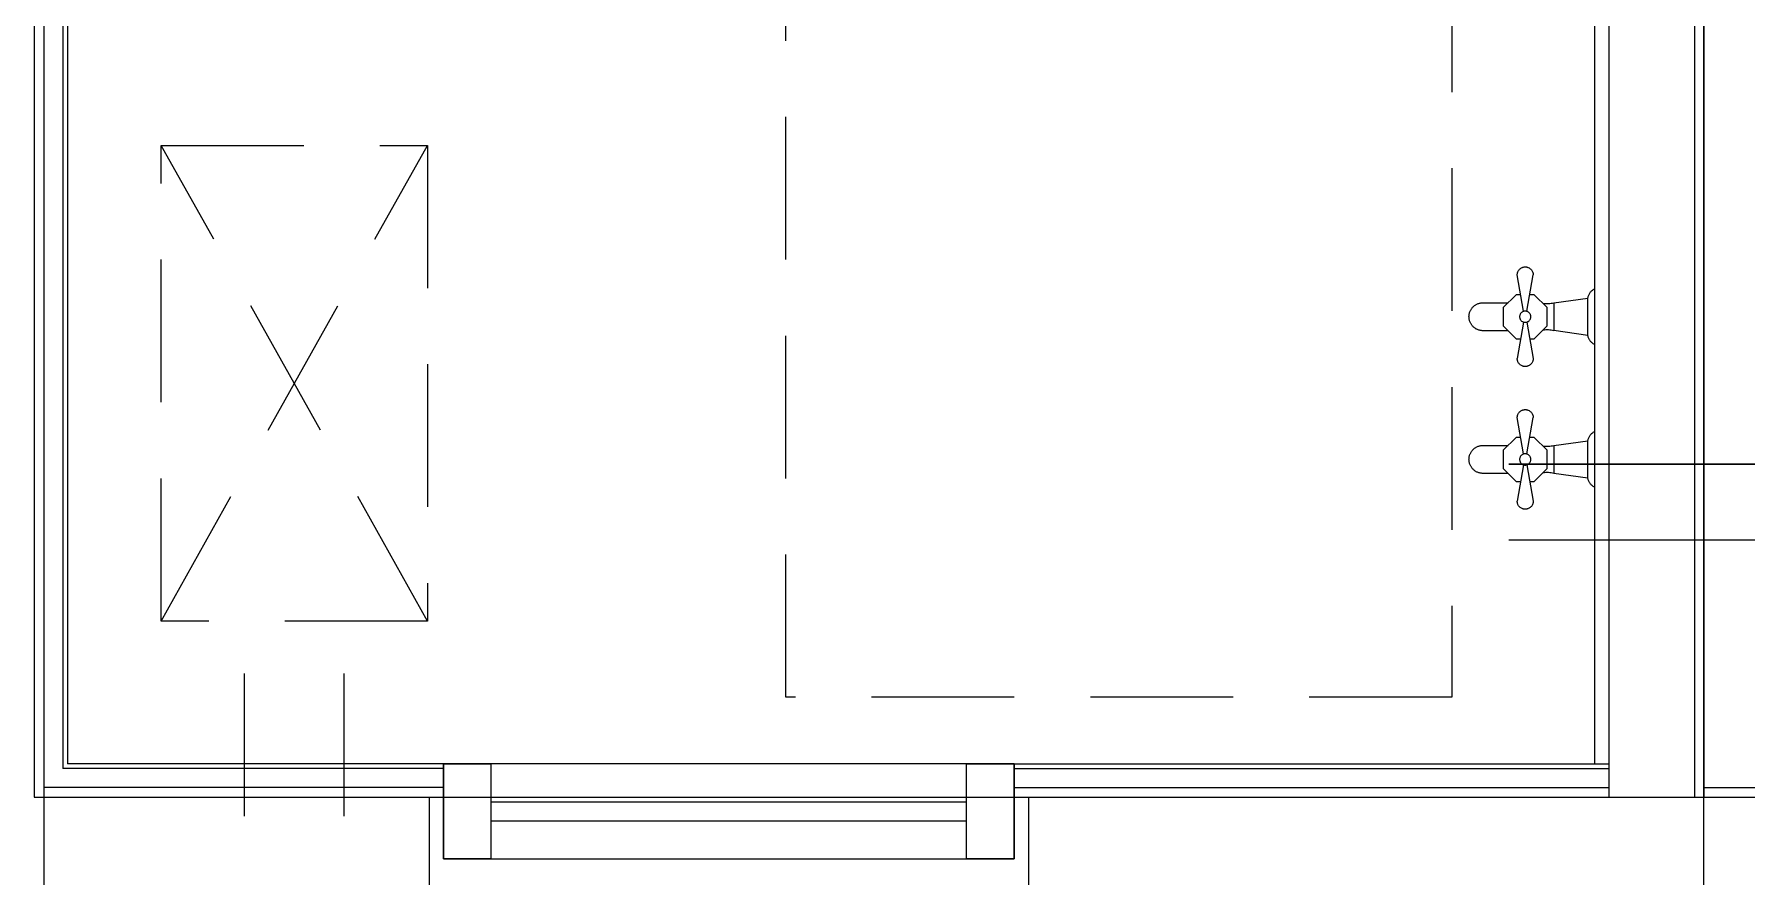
# Model space of a CAD drawing. Header units: millimetres. Extents: x 7294529 to 7346664, y 234399 to 276449.
# Drawn here: x 7332924 to 7334724, y 245886 to 246771 of the extents above; entities that cross this region are included whole.
import ezdxf
from ezdxf.xclip import XClip

# ---------------------------------------------------------------- set-up
doc = ezdxf.new("R2010")
doc.units = ezdxf.units.MM
doc.header["$LTSCALE"] = 100
doc.header["$XCLIPFRAME"] = 2
doc.linetypes.add('U-59B-EX$0$CEN', pattern=[62, 60, -1, 0, -1])
doc.linetypes.add('U-59B-EX$0$HID', pattern=[2.3, 1.5, -0.8])
for name, color, linetype in [('U-59B-EX$0$CEN', 1, 'U-59B-EX$0$CEN'), ('U-59B-EX$0$CON', 2, 'Continuous'), ('U-59B-EX$0$FIN', 5, 'Continuous'), ('U-59B-EX$0$FUR_미설치가구', 8, 'U-59B-EX$0$HID'), ('U-59B-EX$0$INSUL_line', 8, 'Continuous'), ('U-59B-EX$0$S-ELE', 4, 'Continuous'), ('U-59B-EX$0$STXS', 8, 'Continuous'), ('U-59B-EX$0$WAL', 3, 'Continuous'), ('U-59B-EX$0$WIN', 4, 'Continuous')]:
    doc.layers.add(name, color=color, linetype=linetype)
doc.layers.add('U-59B-EX$0$MC', color=152, linetype='Continuous', plot=False)

# ---------------------------------------------------------------- blocks, each defined once
blk = doc.blocks.new('U-59B-EX$0$A$Cfa7ac025')
at = {"layer": 'U-59B-EX$0$FUR_미설치가구', "linetype": 'U-59B-EX$0$HID'}
for p, q in [((-1273.6, 884.5), (-842.6, 683.7)), ((-1198.1, 830.6), (-1283.5, 870.6)), ((-20, 765), (-806.1, 765)), ((-806.1, 765), (-806.1, 65)), ((-20, 65), (-20, 765)), ((-847.3, 666.2), (-1011.8, 743.3)), ((-847.3, 666.2), (-847.7, 484.5)), ((-865, 173.5), (-865.2, 663)), ((-884.1, 633.2), (-883.9, 203.4)), ((-848, 264.8), (-848.2, 170.4)), ((-806.1, 65), (-20, 65))]:
    blk.add_line(p, q, dxfattribs=at)
for points in [[(-847.3, 666.2), (-845.7, 669.6, 0.414214), (-861.6, 713.5), (-1238.5, 889, 0.414214), (-1282.4, 873.1), (-1283.5, 870.6)], [(-847.3, 666.2), (-851.1, 666.2, 0.414214), (-884.1, 633.2), (-883.9, 203.4, 0.414214), (-850.9, 170.4), (-848.2, 170.4)]]:
    blk.add_lwpolyline(points, format="xyb", dxfattribs=at)
for points in [[(-1010.8, 745.5), (-1013.9, 738.9), (-1200.3, 825.8), (-1197.2, 832.4, -0.414214), (-1187, 836.1), (-1014.5, 755.7, -0.414214)], [(-850, 484.5), (-842.8, 484.5), (-842.8, 264.8), (-850, 264.8, -0.414214), (-857.7, 272.5), (-857.7, 476.8, -0.414214)], [(-841.3, 434.3, -0.414214), (-836.3, 439.3), (-823.8, 439.3, -0.414214), (-818.8, 434.3), (-818.8, 388.3, -0.414214), (-823.8, 383.3), (-836.3, 383.3, -0.414214), (-841.3, 388.3)]]:
    blk.add_lwpolyline(points, format="xyb", close=True, dxfattribs=at)
for centre, radius, start, end in [((-642.9, 639), 206.1, 142.3352, 172.4363), ((-669.2, 180.8), 179.3, 183.3196, 220.2283)]:
    blk.add_arc(centre, radius, start, end, dxfattribs=at)
blk = doc.blocks.new('U-59B-EX$0$WIN_1_600')
at = {"layer": 'U-59B-EX$0$WIN', "color": 8}
for p, q in [((-250, -40), (250, -40)), ((-250, -60), (250, -60))]:
    blk.add_line(p, q, dxfattribs=at)
at = {"layer": 'U-59B-EX$0$WIN'}
for points in [[(-300, -100), (-250, -100), (-250, 0), (-300, 0)], [(-300, 0), (300, 0), (300, -100), (-300, -100)], [(250, -100), (300, -100), (300, 0), (250, 0)]]:
    blk.add_lwpolyline(points, close=True, dxfattribs=at)
blk = doc.blocks.new('U-59B-EX$0$A$Cd8f55ee0')
at = {"layer": 'U-59B-EX$0$FUR_미설치가구', "linetype": 'U-59B-EX$0$HID'}
for p, q in [((-192.5, 425), (-192.5, 440)), ((-192.5, 440), (-82.5, 440)), ((-192.5, 425), (-192.5, 440)), ((-82.5, 440), (-82.5, 425)), ((-82.5, 440), (-82.5, 425)), ((-197, 425), (-82, 425)), ((-217, 405), (-217, 385)), ((-217, 405), (-217, 385)), ((-62, 405), (-62, 385)), ((-62, 385), (-217, 385)), ((-62, 385), (-217, 385)), ((-192.5, 385), (-192.5, -50)), ((-87.5, 385), (-87.5, -50)), ((-280, -50), (0, -550)), ((0, -50), (-280, -550))]:
    blk.add_line(p, q, dxfattribs=at)
blk.add_lwpolyline([(-280, -550), (0, -550), (0, -50), (-280, -50)], close=True, dxfattribs=at)
for centre, radius, start, end in [((-137.5, 449.2), 55.8, 350.4727, 189.5273), ((-197, 405), 20, 90, 180), ((-197, 405), 20, 90, 180), ((-82, 405), 20, 0, 90)]:
    blk.add_arc(centre, radius, start, end, dxfattribs=at)
blk = doc.blocks.new('U-59B-EX$0$FUR_발코니_수전')
at = {"layer": 'U-59B-EX$0$STXS'}
for p, q in [((0, 0), (-29.2, 0)), ((0, 0), (-29.2, 0)), ((29.2, 0), (0, 0)), ((29.2, 0), (0, 0)), ((-19.9, -7), (0, -7)), ((-19.9, -7), (0, -7)), ((-14.3, -42.9), (-19.3, -7)), ((-14.3, -42.9), (-19.3, -7)), ((0, -7), (19.9, -7)), ((0, -7), (19.9, -7)), ((19.3, -7), (14.3, -42.9)), ((19.3, -7), (14.3, -42.9)), ((-23.1, -63.4), (-9.6, -49.8)), ((-23.1, -63.4), (-9.6, -49.8)), ((0, -42.9), (-14.3, -42.9)), ((0, -42.9), (-14.3, -42.9)), ((-9.6, -49.8), (9.6, -49.8)), ((-9.6, -49.8), (9.6, -49.8)), ((14.3, -42.9), (0, -42.9)), ((14.3, -42.9), (0, -42.9)), ((9.6, -49.8), (23.1, -63.4)), ((9.6, -49.8), (23.1, -63.4)), ((-5.8, -71.3), (-44, -64.6)), ((-5.8, -71.3), (-44, -64.6)), ((-23.1, -68.2), (-23.1, -63.4)), ((-23.1, -68.2), (-23.1, -63.4)), ((5.8, -71.3), (44, -64.6)), ((5.8, -71.3), (44, -64.6)), ((23.1, -63.4), (23.1, -68.2)), ((23.1, -63.4), (23.1, -68.2)), ((-5.8, -74.6), (-44, -81.3)), ((-5.8, -74.6), (-44, -81.3)), ((-23.1, -82.5), (-23.1, -77.6)), ((-23.1, -82.5), (-23.1, -77.6)), ((-9.6, -96), (-23.1, -82.5)), ((-9.6, -96), (-23.1, -82.5)), ((5.8, -74.6), (44, -81.3)), ((5.8, -74.6), (44, -81.3)), ((23.1, -82.5), (9.6, -96)), ((23.1, -82.5), (9.6, -96)), ((23.1, -77.6), (23.1, -82.5)), ((23.1, -77.6), (23.1, -82.5)), ((-14.7, -90.9), (-14.7, -117.3)), ((-14.7, -90.9), (-14.7, -117.3)), ((9.6, -96), (-9.6, -96)), ((9.6, -96), (-9.6, -96)), ((14.7, -117.3), (14.7, -90.9)), ((14.7, -117.3), (14.7, -90.9))]:
    blk.add_line(p, q, dxfattribs=at)
blk.add_circle((0, -72.9), 5.91, dxfattribs=at)
blk.add_circle((0, -72.9), 5.91, dxfattribs=at)
for centre, radius, start, end in [((-17.5, 6), 13.2, 207.1852, 259.412), ((-17.5, 6), 13.2, 207.1852, 259.412), ((17.5, 6), 13.2, 280.588, 332.8148), ((17.5, 6), 13.2, 280.588, 332.8148), ((-41.6, -49.9), 28.1, 351.511, 14.308), ((-41.6, -49.9), 28.1, 351.511, 14.308), ((41.6, -49.9), 28.1, 165.692, 188.489), ((41.6, -49.9), 28.1, 165.692, 188.489), ((-44, -72.9), 8.37, 90, 270), ((-44, -72.9), 8.37, 90, 270), ((44, -72.9), 8.37, 270, 90), ((44, -72.9), 8.37, 270, 90), ((0, -117.3), 14.7, 180, 0), ((0, -117.3), 14.7, 180, 0)]:
    blk.add_arc(centre, radius, start, end, dxfattribs=at)
blk = doc.blocks.new('U-59B-EX$0$S-CEN')
at = {"layer": 'U-59B-EX$0$S-ELE', "color": 4}
blk.add_line((-10955, 8325), (-10955, 7695), dxfattribs=at)
at = {"layer": 'U-59B-EX$0$S-ELE', "color": 8, "linetype": 'U-59B-EX$0$CEN'}
blk.add_line((-10605, 7190), (-10605, 5860), dxfattribs=at)
blk = doc.blocks.new('U-59B-EX', base_point=(0, 0))
at = {"layer": 'U-59B-EX$0$CEN'}
for p, q in [((4690, -3005), (4690, -1675)), ((5670, -1880), (2675, -1880))]:
    blk.add_line(p, q, dxfattribs=at)
at = {"layer": 'U-59B-EX$0$CON'}
for p, q in [((2930, -125), (5040, -125)), ((5040, -125), (5040, -540)), ((5040, -540), (5290, -540)), ((5040, -1170), (5040, -2120)), ((5040, -1170), (5290, -1170))]:
    blk.add_line(p, q, dxfattribs=at)
at = {"layer": 'U-59B-EX$0$FIN'}
for p, q in [((4095, -160), (5005, -160)), ((5005, -555), (5005, -160)), ((5005, -1155), (5005, -1780)), ((2820, -1765), (5005, -1765))]:
    blk.add_line(p, q, dxfattribs=at)
at = {"layer": 'U-59B-EX$0$INSUL_line'}
for p, q in [((4070, -135), (5030, -135)), ((5030, -555), (5030, -135)), ((4090, -155), (5010, -155)), ((5010, -555), (5010, -155)), ((5010, -1155), (5010, -1780)), ((5030, -1155), (5030, -1780)), ((2920, -1880), (5040, -1880)), ((5030, -1880), (5030, -2130))]:
    blk.add_line(p, q, dxfattribs=at)
at = {"layer": 'U-59B-EX$0$MC'}
for p, q in [((-200, -135), (5670, -135)), ((4770, -3005), (4770, -1675))]:
    blk.add_line(p, q, dxfattribs=at)
at = {"layer": 'U-59B-EX$0$WAL'}
for p, q in [((2930, -1780), (5040, -1780)), ((2930, -1870), (5040, -1870))]:
    blk.add_line(p, q, dxfattribs=at)
at = {"layer": 'U-59B-EX$0$FUR_미설치가구', "rotation": 270}
blk.add_blockref('U-59B-EX$0$A$Cd8f55ee0', (4905, -538.3), dxfattribs=at)
at = {"layer": 'U-59B-EX$0$FUR_미설치가구'}
blk.add_blockref('U-59B-EX$0$A$Cfa7ac025', (4955, -1680), dxfattribs=at)
at = {"layer": 'U-59B-EX$0$S-ELE', "xscale": -1}
blk.add_blockref('U-59B-EX$0$S-CEN', (-5915, -8865), dxfattribs=at)
at = {"layer": 'U-59B-EX$0$STXS', "extrusion": (0, 0, -1), "xscale": -1, "zscale": -1, "rotation": 180}
for p in [(-4535, -1765), (-4685, -1765)]:
    blk.add_blockref('U-59B-EX$0$FUR_발코니_수전', p, dxfattribs=at)
at = {"layer": 'U-59B-EX$0$WIN', "extrusion": (0, 0, -1), "xscale": -1, "zscale": -1, "rotation": 90}
blk.add_blockref('U-59B-EX$0$WIN_1_600', (-5105, -855), dxfattribs=at)

msp = doc.modelspace()

# ---------------------------------------------------------------- block references
ref = msp.add_blockref('U-59B-EX', (7332799.4, 251009.4), dxfattribs=dict(xscale=-1, rotation=90))
XClip(ref).set_block_clipping_path([(-200.0000000025, 18.6626555426), (-199.9999999993, -1902.3864105549), (-2065.0000000006, -1902.3864105558), (-2065.0000000006, -980.0000000009), (-5945.0000000005, -980.0000000009), (-5945.0000000005, -9365), (8309.9999999995, -9365), (8309.9999999995, 1.3373444583)])

doc.saveas('drawing.dxf')
